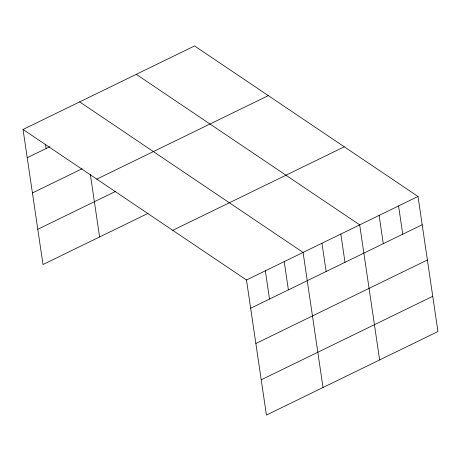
<?xml version="1.0" encoding="UTF-8"?>
<svg xmlns="http://www.w3.org/2000/svg" width="461" height="461" viewBox="0 0 461 461"><rect width="100%" height="100%" fill="white"/><g stroke="black" fill="none" stroke-linecap="round" stroke-linejoin="round"><path stroke-width="0.69" d="M23.05 129.46L194.571 45.944L418.006 196.478L437.95 331.54L266.429 415.056L246.485 279.994L23.05 129.46L42.994 264.522L148.021 213.38M27.222 157.72L49.863 146.696M32.426 192.963L82.11 168.772M96.781 179.139L268.302 95.623M37.79 229.278L115.774 191.303M172.754 230.321L344.275 146.805M246.485 279.994L418.006 196.478M250.657 308.253L422.178 224.738M255.861 343.497L427.382 259.981M261.226 379.812L432.746 296.296M136.254 74.336L359.689 224.876L379.634 359.937M79.649 101.898L303.084 252.438L323.028 387.494M398.569 205.946L402.741 234.205M379.126 215.408L383.298 243.667M340.823 234.061L344.995 262.321M321.957 243.247L326.129 271.506M284.218 261.623L288.39 289.883M265.352 270.809L269.524 299.068M90.368 174.483L99.593 236.96M45.466 144.293L46.088 148.528"/></g></svg>
